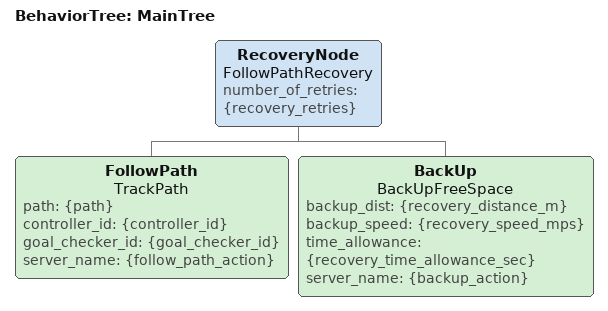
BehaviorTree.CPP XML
<!-- FollowPath 失败后，调用由 BackUpTwzFree 实现的标准 BackUp action，再重试原路径。 -->
<root main_tree_to_execute="MainTree">
  <BehaviorTree ID="MainTree">
    <RecoveryNode name="FollowPathRecovery" number_of_retries="{recovery_retries}">
      <FollowPath
        name="TrackPath"
        path="{path}"
        controller_id="{controller_id}"
        goal_checker_id="{goal_checker_id}"
        server_name="{follow_path_action}"/>
      <BackUp
        name="BackUpFreeSpace"
        backup_dist="{recovery_distance_m}"
        backup_speed="{recovery_speed_mps}"
        time_allowance="{recovery_time_allowance_sec}"
        server_name="{backup_action}"/>
    </RecoveryNode>
  </BehaviorTree>
</root>
